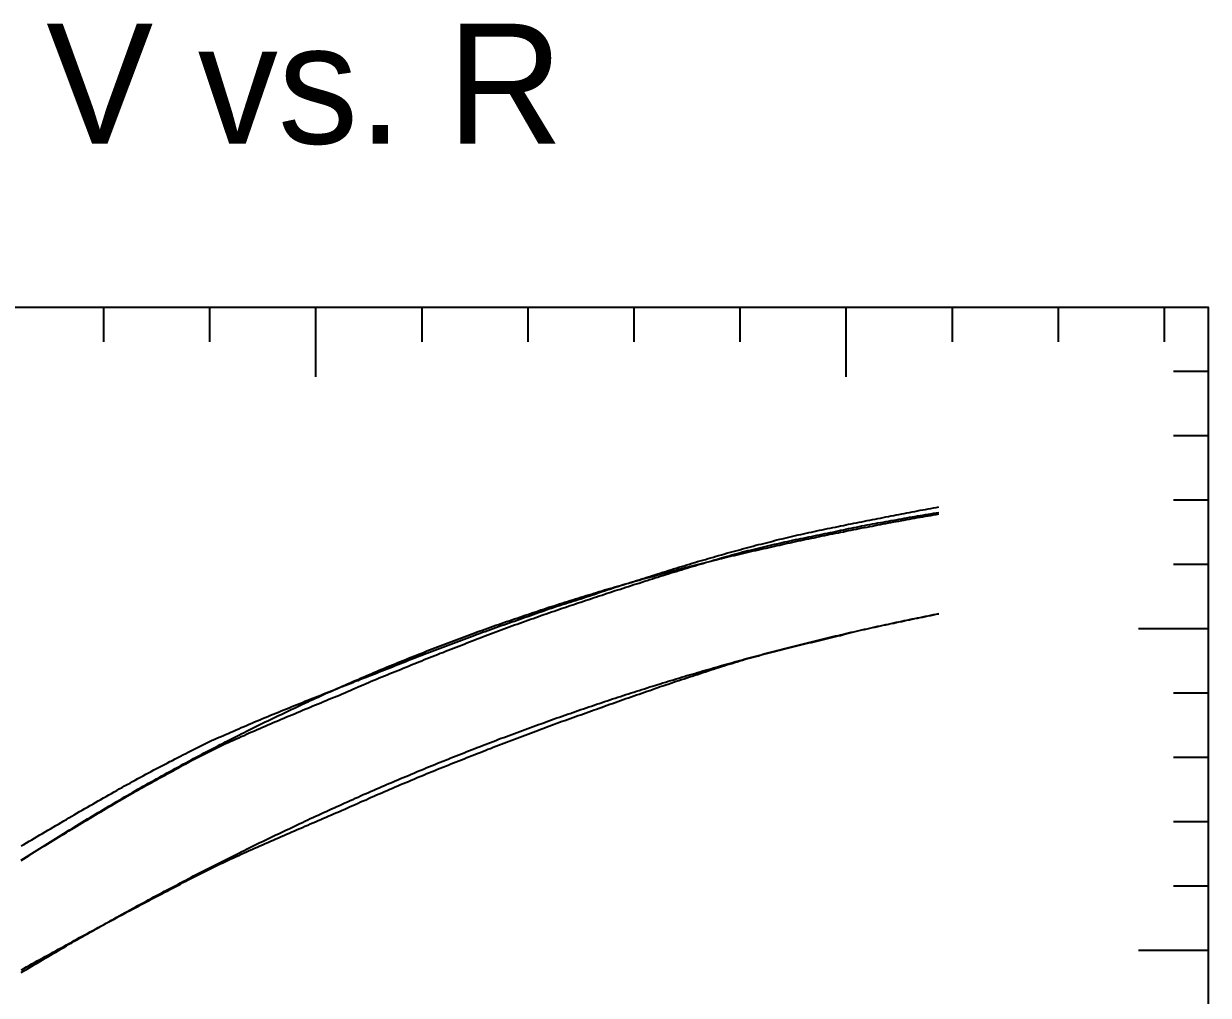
# Model space of a CAD drawing. Extents: x -35 to 179, y -35 to 144.
# Drawn here: x 70.5 to 179.2, y 54.9 to 144.1 of the extents above; entities that cross this region are included whole.
import ezdxf

# ---------------------------------------------------------------- set-up
doc = ezdxf.new("R2010")
doc.units = 0

msp = doc.modelspace()

# ---------------------------------------------------------------- linework, layer by layer
at = {"color": 0}
for p, q in [((77.84, 118.08), (77.84, 114.88)), ((87.58, 118.08), (87.58, 114.88)), ((97.31, 118.08), (97.31, 111.68)), ((107.04, 118.08), (107.04, 114.88)), ((116.77, 118.08), (116.77, 114.88)), ((126.5, 118.08), (126.5, 114.88)), ((136.23, 118.08), (136.23, 114.88)), ((145.96, 118.08), (145.96, 111.68)), ((155.69, 118.08), (155.69, 114.88)), ((165.42, 118.08), (165.42, 114.88)), ((175.15, 118.08), (175.15, 114.88)), ((179.2, 112.18), (176, 112.18)), ((179.2, 106.28), (176, 106.28)), ((179.2, 100.37), (176, 100.37)), ((179.2, 94.47), (176, 94.47)), ((179.2, 88.56), (172.8, 88.56)), ((179.2, 82.66), (176, 82.66)), ((179.2, 76.75), (176, 76.75)), ((179.2, 70.85), (176, 70.85)), ((179.2, 64.95), (176, 64.95)), ((179.2, 59.04), (172.8, 59.04))]:
    msp.add_line(p, q, dxfattribs=at)
msp.add_lwpolyline([(0, 0), (0, 118.08), (179.2, 118.08), (179.2, 0)], close=True, dxfattribs=at)
at = {"color": 6}
msp.add_lwpolyline([(70.3, 68.63), (70.55, 68.78), (70.79, 68.92), (71.03, 69.06), (71.28, 69.21), (71.52, 69.35), (71.76, 69.49), (72.01, 69.64), (72.25, 69.78), (72.49, 69.92), (72.74, 70.07), (72.98, 70.21), (73.22, 70.36), (73.47, 70.5), (73.71, 70.64), (73.95, 70.79), (74.2, 70.93), (74.44, 71.07), (74.68, 71.22), (74.93, 71.36), (75.17, 71.5), (75.41, 71.64), (75.66, 71.78), (75.9, 71.92), (76.14, 72.06), (76.38, 72.2), (76.63, 72.34), (76.87, 72.48), (77.11, 72.62), (77.36, 72.76), (77.6, 72.9), (77.84, 73.04), (78.09, 73.18), (78.33, 73.31), (78.57, 73.45), (78.82, 73.59), (79.06, 73.73), (79.3, 73.87), (79.55, 74.01), (79.79, 74.15), (80.03, 74.28), (80.28, 74.41), (80.52, 74.55), (80.76, 74.68), (81.01, 74.81), (81.25, 74.95), (81.49, 75.08), (81.74, 75.21), (81.98, 75.35), (82.22, 75.48), (82.47, 75.62), (82.71, 75.74), (82.95, 75.86), (83.2, 75.99), (83.44, 76.11), (83.68, 76.24), (83.93, 76.37), (84.17, 76.49), (84.41, 76.62), (84.66, 76.74), (84.9, 76.87), (85.14, 76.99), (85.39, 77.11), (85.63, 77.24), (85.87, 77.36), (86.12, 77.48), (86.36, 77.6), (86.6, 77.73), (86.85, 77.85), (87.09, 77.97), (87.33, 78.1), (87.58, 78.22), (87.82, 78.33), (88.06, 78.43), (88.3, 78.54), (88.55, 78.65), (88.79, 78.75), (89.03, 78.86), (89.28, 78.96), (89.52, 79.07), (89.76, 79.17), (90.01, 79.28), (90.25, 79.38), (90.49, 79.49), (90.74, 79.59), (90.98, 79.69), (91.22, 79.8), (91.47, 79.9), (91.71, 80.01), (91.95, 80.11), (92.2, 80.21), (92.44, 80.32), (92.68, 80.42), (92.93, 80.52), (93.17, 80.62), (93.41, 80.72), (93.66, 80.82), (93.9, 80.92), (94.14, 81.02), (94.39, 81.12), (94.63, 81.22), (94.87, 81.32), (95.12, 81.42), (95.36, 81.52), (95.6, 81.62), (95.85, 81.71), (96.09, 81.81), (96.33, 81.91), (96.58, 82), (96.82, 82.1), (97.06, 82.2), (97.31, 82.29), (97.55, 82.39), (97.79, 82.48), (98.04, 82.58), (98.28, 82.68), (98.52, 82.77), (98.77, 82.87), (99.01, 82.97), (99.25, 83.06), (99.5, 83.16), (99.74, 83.26), (99.98, 83.35), (100.22, 83.45), (100.47, 83.55), (100.71, 83.64), (100.95, 83.74), (101.2, 83.83), (101.44, 83.93), (101.68, 84.02), (101.93, 84.12), (102.17, 84.22), (102.41, 84.31), (102.66, 84.41), (102.9, 84.5), (103.14, 84.6), (103.39, 84.69), (103.63, 84.79), (103.87, 84.89), (104.12, 84.98), (104.36, 85.08), (104.6, 85.18), (104.85, 85.28), (105.09, 85.37), (105.33, 85.47), (105.58, 85.57), (105.82, 85.67), (106.06, 85.76), (106.31, 85.86), (106.55, 85.95), (106.79, 86.04), (107.04, 86.14), (107.28, 86.23), (107.52, 86.32), (107.77, 86.41), (108.01, 86.51), (108.25, 86.6), (108.5, 86.69), (108.74, 86.78), (108.98, 86.88), (109.23, 86.97), (109.47, 87.06), (109.71, 87.15), (109.96, 87.24), (110.2, 87.34), (110.44, 87.43), (110.69, 87.52), (110.93, 87.61), (111.17, 87.71), (111.41, 87.8), (111.66, 87.89), (111.9, 87.97), (112.14, 88.06), (112.39, 88.15), (112.63, 88.24), (112.87, 88.32), (113.12, 88.41), (113.36, 88.5), (113.6, 88.59), (113.85, 88.67), (114.09, 88.76), (114.33, 88.85), (114.58, 88.93), (114.82, 89.02), (115.06, 89.1), (115.31, 89.19), (115.55, 89.27), (115.79, 89.36), (116.04, 89.44), (116.28, 89.53), (116.52, 89.62), (116.77, 89.7), (117.01, 89.79), (117.25, 89.87), (117.5, 89.95), (117.74, 90.04), (117.98, 90.12), (118.23, 90.21), (118.47, 90.29), (118.71, 90.38), (118.96, 90.46), (119.2, 90.54), (119.44, 90.63), (119.69, 90.7), (119.93, 90.78), (120.17, 90.86), (120.42, 90.94), (120.66, 91.01), (120.9, 91.09), (121.15, 91.17), (121.39, 91.25), (121.63, 91.32), (121.88, 91.4), (122.12, 91.48), (122.36, 91.56), (122.61, 91.64), (122.85, 91.72), (123.09, 91.81), (123.33, 91.89), (123.58, 91.97), (123.82, 92.05), (124.06, 92.13), (124.31, 92.21), (124.55, 92.29), (124.79, 92.37), (125.04, 92.45), (125.28, 92.52), (125.52, 92.6), (125.77, 92.68), (126.01, 92.75), (126.25, 92.83), (126.5, 92.91), (126.74, 92.98), (126.98, 93.06), (127.23, 93.14), (127.47, 93.21), (127.71, 93.29), (127.96, 93.36), (128.2, 93.44), (128.44, 93.52), (128.69, 93.59), (128.93, 93.67), (129.17, 93.75), (129.42, 93.82), (129.66, 93.9), (129.9, 93.98), (130.15, 94.05), (130.39, 94.12), (130.63, 94.2), (130.88, 94.27), (131.12, 94.35), (131.36, 94.42), (131.61, 94.5), (131.85, 94.57), (132.09, 94.64), (132.34, 94.72), (132.58, 94.79), (132.82, 94.86), (133.07, 94.93), (133.31, 95), (133.55, 95.07), (133.8, 95.14), (134.04, 95.21), (134.28, 95.28), (134.53, 95.35), (134.77, 95.42), (135.01, 95.49), (135.25, 95.56), (135.5, 95.62), (135.74, 95.69), (135.98, 95.75), (136.23, 95.82), (136.47, 95.89), (136.71, 95.95), (136.96, 96.02), (137.2, 96.09), (137.44, 96.15), (137.69, 96.22), (137.93, 96.29), (138.17, 96.34), (138.42, 96.4), (138.66, 96.46), (138.9, 96.52), (139.15, 96.58), (139.39, 96.65), (139.63, 96.71), (139.88, 96.77), (140.12, 96.83), (140.36, 96.89), (140.61, 96.95), (140.85, 97), (141.09, 97.05), (141.34, 97.11), (141.58, 97.17), (141.82, 97.22), (142.07, 97.28), (142.31, 97.33), (142.55, 97.39), (142.8, 97.44), (143.04, 97.5), (143.28, 97.55), (143.53, 97.6), (143.77, 97.65), (144.01, 97.7), (144.26, 97.75), (144.5, 97.8), (144.74, 97.85), (144.99, 97.9), (145.23, 97.95), (145.47, 98), (145.72, 98.05), (145.96, 98.1), (146.2, 98.15), (146.44, 98.2), (146.69, 98.25), (146.93, 98.29), (147.17, 98.34), (147.42, 98.39), (147.66, 98.44), (147.9, 98.49), (148.15, 98.53), (148.39, 98.58), (148.63, 98.63), (148.88, 98.68), (149.12, 98.72), (149.36, 98.77), (149.61, 98.82), (149.85, 98.87), (150.09, 98.91), (150.34, 98.96), (150.58, 99.01), (150.82, 99.06), (151.07, 99.1), (151.31, 99.15), (151.55, 99.2), (151.8, 99.24), (152.04, 99.29), (152.28, 99.33), (152.53, 99.38), (152.77, 99.43), (153.01, 99.47), (153.26, 99.52), (153.5, 99.56), (153.74, 99.61), (153.99, 99.66), (154.23, 99.7), (154.47, 99.74)], dxfattribs=at)
at = {"color": 4}
for points in [[(70.3, 67.34), (70.55, 67.49), (70.79, 67.64), (71.03, 67.79), (71.28, 67.94), (71.52, 68.09), (71.76, 68.24), (72.01, 68.39), (72.25, 68.54), (72.49, 68.69), (72.74, 68.84), (72.98, 68.99), (73.22, 69.13), (73.47, 69.28), (73.71, 69.43), (73.95, 69.58), (74.2, 69.73), (74.44, 69.87), (74.68, 70.02), (74.93, 70.17), (75.17, 70.31), (75.41, 70.46), (75.66, 70.6), (75.9, 70.75), (76.14, 70.9), (76.38, 71.04), (76.63, 71.19), (76.87, 71.34), (77.11, 71.48), (77.36, 71.63), (77.6, 71.77), (77.84, 71.92), (78.09, 72.06), (78.33, 72.21), (78.57, 72.35), (78.82, 72.49), (79.06, 72.64), (79.3, 72.78), (79.55, 72.92), (79.79, 73.06), (80.03, 73.2), (80.28, 73.34), (80.52, 73.48), (80.76, 73.62), (81.01, 73.76), (81.25, 73.9), (81.49, 74.04), (81.74, 74.17), (81.98, 74.31), (82.22, 74.44), (82.47, 74.58), (82.71, 74.71), (82.95, 74.85), (83.2, 74.98), (83.44, 75.11), (83.68, 75.25), (83.93, 75.38), (84.17, 75.51), (84.41, 75.64), (84.66, 75.78), (84.9, 75.91), (85.14, 76.04), (85.39, 76.17), (85.63, 76.3), (85.87, 76.43), (86.12, 76.56), (86.36, 76.69), (86.6, 76.81), (86.85, 76.94), (87.09, 77.06), (87.33, 77.18), (87.58, 77.3), (87.82, 77.42), (88.06, 77.54), (88.3, 77.66), (88.55, 77.78), (88.79, 77.9), (89.03, 78.02), (89.28, 78.13), (89.52, 78.24), (89.76, 78.35), (90.01, 78.46), (90.25, 78.57), (90.49, 78.67), (90.74, 78.78), (90.98, 78.89), (91.22, 79), (91.47, 79.1), (91.71, 79.21), (91.95, 79.32), (92.2, 79.42), (92.44, 79.53), (92.68, 79.63), (92.93, 79.74), (93.17, 79.84), (93.41, 79.95), (93.66, 80.05), (93.9, 80.16), (94.14, 80.26), (94.39, 80.36), (94.63, 80.47), (94.87, 80.57), (95.12, 80.67), (95.36, 80.77), (95.6, 80.88), (95.85, 80.98), (96.09, 81.08), (96.33, 81.18), (96.58, 81.28), (96.82, 81.38), (97.06, 81.48), (97.31, 81.58), (97.55, 81.68), (97.79, 81.78), (98.04, 81.89), (98.28, 81.99), (98.52, 82.09), (98.77, 82.19), (99.01, 82.29), (99.25, 82.39), (99.5, 82.48), (99.74, 82.58), (99.98, 82.69), (100.22, 82.8), (100.47, 82.9), (100.71, 83.01), (100.95, 83.11), (101.2, 83.22), (101.44, 83.32), (101.68, 83.43), (101.93, 83.53), (102.17, 83.64), (102.41, 83.74), (102.66, 83.84), (102.9, 83.94), (103.14, 84.05), (103.39, 84.15), (103.63, 84.25), (103.87, 84.35), (104.12, 84.45), (104.36, 84.55), (104.6, 84.64), (104.85, 84.74), (105.09, 84.84), (105.33, 84.94), (105.58, 85.04), (105.82, 85.14), (106.06, 85.24), (106.31, 85.34), (106.55, 85.44), (106.79, 85.53), (107.04, 85.63), (107.28, 85.73), (107.52, 85.83), (107.77, 85.92), (108.01, 86.02), (108.25, 86.12), (108.5, 86.21), (108.74, 86.31), (108.98, 86.4), (109.23, 86.5), (109.47, 86.6), (109.71, 86.69), (109.96, 86.78), (110.2, 86.88), (110.44, 86.97), (110.69, 87.07), (110.93, 87.16), (111.17, 87.26), (111.41, 87.35), (111.66, 87.45), (111.9, 87.54), (112.14, 87.63), (112.39, 87.73), (112.63, 87.82), (112.87, 87.91), (113.12, 88.01), (113.36, 88.1), (113.6, 88.19), (113.85, 88.28), (114.09, 88.37), (114.33, 88.46), (114.58, 88.55), (114.82, 88.64), (115.06, 88.73), (115.31, 88.82), (115.55, 88.91), (115.79, 88.99), (116.04, 89.08), (116.28, 89.17), (116.52, 89.26), (116.77, 89.34), (117.01, 89.43), (117.25, 89.51), (117.5, 89.6), (117.74, 89.69), (117.98, 89.77), (118.23, 89.86), (118.47, 89.94), (118.71, 90.02), (118.96, 90.11), (119.2, 90.19), (119.44, 90.28), (119.69, 90.36), (119.93, 90.44), (120.17, 90.52), (120.42, 90.61), (120.66, 90.69), (120.9, 90.77), (121.15, 90.85), (121.39, 90.93), (121.63, 91.01), (121.88, 91.09), (122.12, 91.18), (122.36, 91.26), (122.61, 91.34), (122.85, 91.42), (123.09, 91.5), (123.33, 91.57), (123.58, 91.65), (123.82, 91.74), (124.06, 91.82), (124.31, 91.9), (124.55, 91.98), (124.79, 92.06), (125.04, 92.13), (125.28, 92.21), (125.52, 92.29), (125.77, 92.37), (126.01, 92.45), (126.25, 92.53), (126.5, 92.61), (126.74, 92.69), (126.98, 92.76), (127.23, 92.84), (127.47, 92.92), (127.71, 93), (127.96, 93.08), (128.2, 93.15), (128.44, 93.23), (128.69, 93.31), (128.93, 93.38), (129.17, 93.46), (129.42, 93.53), (129.66, 93.61), (129.9, 93.68), (130.15, 93.76), (130.39, 93.83), (130.63, 93.91), (130.88, 93.98), (131.12, 94.05), (131.36, 94.13), (131.61, 94.2), (131.85, 94.27), (132.09, 94.35), (132.34, 94.42), (132.58, 94.49), (132.82, 94.56), (133.07, 94.64), (133.31, 94.71), (133.55, 94.78), (133.8, 94.85), (134.04, 94.92), (134.28, 94.99), (134.53, 95.06), (134.77, 95.13), (135.01, 95.2), (135.25, 95.27), (135.5, 95.34), (135.74, 95.4), (135.98, 95.47), (136.23, 95.54), (136.47, 95.61), (136.71, 95.68), (136.96, 95.73), (137.2, 95.79), (137.44, 95.85), (137.69, 95.91), (137.93, 95.97), (138.17, 96.03), (138.42, 96.09), (138.66, 96.15), (138.9, 96.2), (139.15, 96.26), (139.39, 96.32), (139.63, 96.37), (139.88, 96.43), (140.12, 96.48), (140.36, 96.53), (140.61, 96.58), (140.85, 96.63), (141.09, 96.69), (141.34, 96.74), (141.58, 96.79), (141.82, 96.84), (142.07, 96.89), (142.31, 96.94), (142.55, 96.99), (142.8, 97.04), (143.04, 97.09), (143.28, 97.14), (143.53, 97.19), (143.77, 97.24), (144.01, 97.29), (144.26, 97.34), (144.5, 97.39), (144.74, 97.44), (144.99, 97.49), (145.23, 97.54), (145.47, 97.6), (145.72, 97.65), (145.96, 97.7), (146.2, 97.75), (146.44, 97.8), (146.69, 97.85), (146.93, 97.9), (147.17, 97.95), (147.42, 98), (147.66, 98.04), (147.9, 98.09), (148.15, 98.13), (148.39, 98.18), (148.63, 98.22), (148.88, 98.27), (149.12, 98.31), (149.36, 98.35), (149.61, 98.4), (149.85, 98.44), (150.09, 98.49), (150.34, 98.53), (150.58, 98.57), (150.82, 98.62), (151.07, 98.66), (151.31, 98.7), (151.55, 98.74), (151.8, 98.79), (152.04, 98.83), (152.28, 98.87), (152.53, 98.91), (152.77, 98.95), (153.01, 99), (153.26, 99.04), (153.5, 99.08), (153.74, 99.12), (153.99, 99.16), (154.23, 99.2), (154.47, 99.24)], [(70.3, 57.26), (70.55, 57.4), (70.79, 57.53), (71.03, 57.67), (71.28, 57.81), (71.52, 57.94), (71.76, 58.08), (72.01, 58.21), (72.25, 58.35), (72.49, 58.48), (72.74, 58.62), (72.98, 58.75), (73.22, 58.88), (73.47, 59.02), (73.71, 59.15), (73.95, 59.29), (74.2, 59.42), (74.44, 59.55), (74.68, 59.69), (74.93, 59.82), (75.17, 59.95), (75.41, 60.08), (75.66, 60.22), (75.9, 60.35), (76.14, 60.48), (76.38, 60.61), (76.63, 60.75), (76.87, 60.88), (77.11, 61.01), (77.36, 61.14), (77.6, 61.27), (77.84, 61.4), (78.09, 61.54), (78.33, 61.67), (78.57, 61.8), (78.82, 61.93), (79.06, 62.06), (79.3, 62.19), (79.55, 62.32), (79.79, 62.45), (80.03, 62.58), (80.28, 62.71), (80.52, 62.84), (80.76, 62.97), (81.01, 63.09), (81.25, 63.22), (81.49, 63.35), (81.74, 63.48), (81.98, 63.61), (82.22, 63.74), (82.47, 63.87), (82.71, 63.99), (82.95, 64.12), (83.2, 64.25), (83.44, 64.38), (83.68, 64.5), (83.93, 64.63), (84.17, 64.76), (84.41, 64.89), (84.66, 65.01), (84.9, 65.14), (85.14, 65.27), (85.39, 65.39), (85.63, 65.52), (85.87, 65.64), (86.12, 65.77), (86.36, 65.89), (86.6, 66.02), (86.85, 66.14), (87.09, 66.26), (87.33, 66.38), (87.58, 66.5), (87.82, 66.62), (88.06, 66.74), (88.3, 66.86), (88.55, 66.98), (88.79, 67.09), (89.03, 67.21), (89.28, 67.33), (89.52, 67.44), (89.76, 67.55), (90.01, 67.66), (90.25, 67.77), (90.49, 67.88), (90.74, 67.99), (90.98, 68.1), (91.22, 68.21), (91.47, 68.31), (91.71, 68.42), (91.95, 68.53), (92.2, 68.64), (92.44, 68.75), (92.68, 68.86), (92.93, 68.96), (93.17, 69.07), (93.41, 69.18), (93.66, 69.28), (93.9, 69.39), (94.14, 69.5), (94.39, 69.6), (94.63, 69.71), (94.87, 69.82), (95.12, 69.92), (95.36, 70.03), (95.6, 70.13), (95.85, 70.24), (96.09, 70.34), (96.33, 70.44), (96.58, 70.55), (96.82, 70.65), (97.06, 70.76), (97.31, 70.86), (97.55, 70.97), (97.79, 71.07), (98.04, 71.18), (98.28, 71.28), (98.52, 71.39), (98.77, 71.49), (99.01, 71.6), (99.25, 71.7), (99.5, 71.8), (99.74, 71.91), (99.98, 72.02), (100.22, 72.13), (100.47, 72.24), (100.71, 72.34), (100.95, 72.45), (101.2, 72.56), (101.44, 72.67), (101.68, 72.78), (101.93, 72.88), (102.17, 72.99), (102.41, 73.1), (102.66, 73.2), (102.9, 73.31), (103.14, 73.42), (103.39, 73.52), (103.63, 73.63), (103.87, 73.73), (104.12, 73.84), (104.36, 73.94), (104.6, 74.05), (104.85, 74.15), (105.09, 74.26), (105.33, 74.36), (105.58, 74.46), (105.82, 74.56), (106.06, 74.67), (106.31, 74.77), (106.55, 74.87), (106.79, 74.97), (107.04, 75.07), (107.28, 75.17), (107.52, 75.27), (107.77, 75.37), (108.01, 75.47), (108.25, 75.57), (108.5, 75.67), (108.74, 75.77), (108.98, 75.87), (109.23, 75.96), (109.47, 76.06), (109.71, 76.16), (109.96, 76.25), (110.2, 76.35), (110.44, 76.45), (110.69, 76.54), (110.93, 76.64), (111.17, 76.74), (111.41, 76.83), (111.66, 76.93), (111.9, 77.02), (112.14, 77.12), (112.39, 77.21), (112.63, 77.31), (112.87, 77.4), (113.12, 77.5), (113.36, 77.59), (113.6, 77.69), (113.85, 77.78), (114.09, 77.88), (114.33, 77.97), (114.58, 78.07), (114.82, 78.16), (115.06, 78.25), (115.31, 78.35), (115.55, 78.44), (115.79, 78.53), (116.04, 78.63), (116.28, 78.72), (116.52, 78.81), (116.77, 78.9), (117.01, 78.99), (117.25, 79.08), (117.5, 79.18), (117.74, 79.27), (117.98, 79.36), (118.23, 79.45), (118.47, 79.54), (118.71, 79.63), (118.96, 79.71), (119.2, 79.8), (119.44, 79.89), (119.69, 79.98), (119.93, 80.07), (120.17, 80.16), (120.42, 80.25), (120.66, 80.33), (120.9, 80.42), (121.15, 80.51), (121.39, 80.6), (121.63, 80.68), (121.88, 80.77), (122.12, 80.86), (122.36, 80.94), (122.61, 81.03), (122.85, 81.11), (123.09, 81.2), (123.33, 81.28), (123.58, 81.37), (123.82, 81.46), (124.06, 81.54), (124.31, 81.63), (124.55, 81.72), (124.79, 81.8), (125.04, 81.89), (125.28, 81.98), (125.52, 82.06), (125.77, 82.15), (126.01, 82.23), (126.25, 82.32), (126.5, 82.4), (126.74, 82.49), (126.98, 82.57), (127.23, 82.66), (127.47, 82.74), (127.71, 82.83), (127.96, 82.91), (128.2, 83), (128.44, 83.08), (128.69, 83.16), (128.93, 83.25), (129.17, 83.33), (129.42, 83.41), (129.66, 83.49), (129.9, 83.57), (130.15, 83.66), (130.39, 83.74), (130.63, 83.82), (130.88, 83.9), (131.12, 83.98), (131.36, 84.06), (131.61, 84.14), (131.85, 84.22), (132.09, 84.3), (132.34, 84.38), (132.58, 84.46), (132.82, 84.54), (133.07, 84.62), (133.31, 84.7), (133.55, 84.78), (133.8, 84.86), (134.04, 84.94), (134.28, 85.01), (134.53, 85.09), (134.77, 85.16), (135.01, 85.24), (135.25, 85.32), (135.5, 85.39), (135.74, 85.47), (135.98, 85.54), (136.23, 85.62), (136.47, 85.69), (136.71, 85.77), (136.96, 85.83), (137.2, 85.9), (137.44, 85.96), (137.69, 86.03), (137.93, 86.09), (138.17, 86.16), (138.42, 86.22), (138.66, 86.29), (138.9, 86.35), (139.15, 86.41), (139.39, 86.48), (139.63, 86.54), (139.88, 86.6), (140.12, 86.66), (140.36, 86.72), (140.61, 86.78), (140.85, 86.84), (141.09, 86.9), (141.34, 86.96), (141.58, 87.02), (141.82, 87.08), (142.07, 87.14), (142.31, 87.2), (142.55, 87.26), (142.8, 87.31), (143.04, 87.37), (143.28, 87.43), (143.53, 87.49), (143.77, 87.54), (144.01, 87.6), (144.26, 87.66), (144.5, 87.72), (144.74, 87.78), (144.99, 87.84), (145.23, 87.9), (145.47, 87.96), (145.72, 88.03), (145.96, 88.09), (146.2, 88.15), (146.44, 88.21), (146.69, 88.27), (146.93, 88.33), (147.17, 88.39), (147.42, 88.45), (147.66, 88.5), (147.9, 88.56), (148.15, 88.61), (148.39, 88.67), (148.63, 88.72), (148.88, 88.77), (149.12, 88.83), (149.36, 88.88), (149.61, 88.93), (149.85, 88.99), (150.09, 89.04), (150.34, 89.09), (150.58, 89.14), (150.82, 89.19), (151.07, 89.24), (151.31, 89.29), (151.55, 89.34), (151.8, 89.39), (152.04, 89.44), (152.28, 89.49), (152.53, 89.54), (152.77, 89.59), (153.01, 89.64), (153.26, 89.69), (153.5, 89.74), (153.74, 89.79), (153.99, 89.84), (154.23, 89.89), (154.47, 89.93)]]:
    msp.add_lwpolyline(points, dxfattribs=at)
at = {"color": 3}
for points in [[(70.3, 67.3), (70.55, 67.46), (70.79, 67.61), (71.03, 67.77), (71.28, 67.93), (71.52, 68.08), (71.76, 68.24), (72.01, 68.39), (72.25, 68.55), (72.49, 68.7), (72.74, 68.86), (72.98, 69.01), (73.22, 69.16), (73.47, 69.32), (73.71, 69.47), (73.95, 69.62), (74.2, 69.77), (74.44, 69.92), (74.68, 70.07), (74.93, 70.22), (75.17, 70.37), (75.41, 70.52), (75.66, 70.67), (75.9, 70.82), (76.14, 70.97), (76.38, 71.11), (76.63, 71.26), (76.87, 71.41), (77.11, 71.55), (77.36, 71.7), (77.6, 71.84), (77.84, 71.99), (78.09, 72.13), (78.33, 72.28), (78.57, 72.42), (78.82, 72.56), (79.06, 72.7), (79.3, 72.85), (79.55, 72.99), (79.79, 73.13), (80.03, 73.27), (80.28, 73.41), (80.52, 73.55), (80.76, 73.69), (81.01, 73.83), (81.25, 73.97), (81.49, 74.11), (81.74, 74.24), (81.98, 74.38), (82.22, 74.52), (82.47, 74.65), (82.71, 74.79), (82.95, 74.93), (83.2, 75.06), (83.44, 75.2), (83.68, 75.33), (83.93, 75.46), (84.17, 75.6), (84.41, 75.73), (84.66, 75.86), (84.9, 76), (85.14, 76.13), (85.39, 76.26), (85.63, 76.39), (85.87, 76.52), (86.12, 76.65), (86.36, 76.78), (86.6, 76.91), (86.85, 77.04), (87.09, 77.17), (87.33, 77.3), (87.58, 77.42), (87.82, 77.55), (88.06, 77.68), (88.3, 77.8), (88.55, 77.93), (88.79, 78.05), (89.03, 78.18), (89.28, 78.3), (89.52, 78.43), (89.76, 78.55), (90.01, 78.68), (90.25, 78.8), (90.49, 78.92), (90.74, 79.04), (90.98, 79.17), (91.22, 79.29), (91.47, 79.41), (91.71, 79.53), (91.95, 79.65), (92.2, 79.77), (92.44, 79.89), (92.68, 80.01), (92.93, 80.13), (93.17, 80.25), (93.41, 80.36), (93.66, 80.48), (93.9, 80.6), (94.14, 80.71), (94.39, 80.83), (94.63, 80.95), (94.87, 81.06), (95.12, 81.18), (95.36, 81.29), (95.6, 81.41), (95.85, 81.52), (96.09, 81.63), (96.33, 81.75), (96.58, 81.86), (96.82, 81.97), (97.06, 82.08), (97.31, 82.19), (97.55, 82.3), (97.79, 82.42), (98.04, 82.53), (98.28, 82.64), (98.52, 82.74), (98.77, 82.85), (99.01, 82.96), (99.25, 83.07), (99.5, 83.18), (99.74, 83.29), (99.98, 83.39), (100.22, 83.5), (100.47, 83.61), (100.71, 83.71), (100.95, 83.82), (101.2, 83.92), (101.44, 84.03), (101.68, 84.13), (101.93, 84.24), (102.17, 84.34), (102.41, 84.44), (102.66, 84.55), (102.9, 84.65), (103.14, 84.75), (103.39, 84.85), (103.63, 84.95), (103.87, 85.06), (104.12, 85.16), (104.36, 85.26), (104.6, 85.36), (104.85, 85.46), (105.09, 85.55), (105.33, 85.65), (105.58, 85.75), (105.82, 85.85), (106.06, 85.95), (106.31, 86.04), (106.55, 86.14), (106.79, 86.24), (107.04, 86.33), (107.28, 86.43), (107.52, 86.53), (107.77, 86.62), (108.01, 86.71), (108.25, 86.81), (108.5, 86.9), (108.74, 87), (108.98, 87.09), (109.23, 87.18), (109.47, 87.28), (109.71, 87.37), (109.96, 87.46), (110.2, 87.55), (110.44, 87.64), (110.69, 87.73), (110.93, 87.82), (111.17, 87.91), (111.41, 88), (111.66, 88.09), (111.9, 88.18), (112.14, 88.27), (112.39, 88.36), (112.63, 88.44), (112.87, 88.53), (113.12, 88.62), (113.36, 88.71), (113.6, 88.79), (113.85, 88.88), (114.09, 88.96), (114.33, 89.05), (114.58, 89.13), (114.82, 89.22), (115.06, 89.3), (115.31, 89.39), (115.55, 89.47), (115.79, 89.55), (116.04, 89.64), (116.28, 89.72), (116.52, 89.8), (116.77, 89.88), (117.01, 89.97), (117.25, 90.05), (117.5, 90.13), (117.74, 90.21), (117.98, 90.29), (118.23, 90.37), (118.47, 90.45), (118.71, 90.53), (118.96, 90.61), (119.2, 90.68), (119.44, 90.76), (119.69, 90.84), (119.93, 90.92), (120.17, 91), (120.42, 91.07), (120.66, 91.15), (120.9, 91.23), (121.15, 91.3), (121.39, 91.38), (121.63, 91.45), (121.88, 91.53), (122.12, 91.6), (122.36, 91.68), (122.61, 91.75), (122.85, 91.82), (123.09, 91.9), (123.33, 91.97), (123.58, 92.04), (123.82, 92.12), (124.06, 92.19), (124.31, 92.26), (124.55, 92.33), (124.79, 92.4), (125.04, 92.47), (125.28, 92.54), (125.52, 92.61), (125.77, 92.68), (126.01, 92.75), (126.25, 92.82), (126.5, 92.89), (126.74, 92.96), (126.98, 93.03), (127.23, 93.1), (127.47, 93.16), (127.71, 93.23), (127.96, 93.3), (128.2, 93.37), (128.44, 93.43), (128.69, 93.5), (128.93, 93.56), (129.17, 93.63), (129.42, 93.69), (129.66, 93.76), (129.9, 93.82), (130.15, 93.89), (130.39, 93.95), (130.63, 94.02), (130.88, 94.08), (131.12, 94.14), (131.36, 94.21), (131.61, 94.27), (131.85, 94.33), (132.09, 94.4), (132.34, 94.46), (132.58, 94.52), (132.82, 94.58), (133.07, 94.64), (133.31, 94.7), (133.55, 94.76), (133.8, 94.82), (134.04, 94.88), (134.28, 94.94), (134.53, 95), (134.77, 95.06), (135.01, 95.12), (135.25, 95.18), (135.5, 95.24), (135.74, 95.3), (135.98, 95.35), (136.23, 95.41), (136.47, 95.47), (136.71, 95.53), (136.96, 95.58), (137.2, 95.64), (137.44, 95.7), (137.69, 95.75), (137.93, 95.81), (138.17, 95.86), (138.42, 95.92), (138.66, 95.97), (138.9, 96.03), (139.15, 96.08), (139.39, 96.14), (139.63, 96.19), (139.88, 96.24), (140.12, 96.3), (140.36, 96.35), (140.61, 96.41), (140.85, 96.46), (141.09, 96.51), (141.34, 96.56), (141.58, 96.62), (141.82, 96.67), (142.07, 96.72), (142.31, 96.77), (142.55, 96.82), (142.8, 96.87), (143.04, 96.92), (143.28, 96.97), (143.53, 97.03), (143.77, 97.08), (144.01, 97.13), (144.26, 97.18), (144.5, 97.23), (144.74, 97.27), (144.99, 97.32), (145.23, 97.37), (145.47, 97.42), (145.72, 97.47), (145.96, 97.52), (146.2, 97.57), (146.44, 97.62), (146.69, 97.66), (146.93, 97.71), (147.17, 97.76), (147.42, 97.81), (147.66, 97.85), (147.9, 97.9), (148.15, 97.95), (148.39, 97.99), (148.63, 98.04), (148.88, 98.09), (149.12, 98.13), (149.36, 98.18), (149.61, 98.22), (149.85, 98.27), (150.09, 98.32), (150.34, 98.36), (150.58, 98.41), (150.82, 98.45), (151.07, 98.49), (151.31, 98.54), (151.55, 98.58), (151.8, 98.63), (152.04, 98.67), (152.28, 98.71), (152.53, 98.76), (152.77, 98.8), (153.01, 98.84), (153.26, 98.89), (153.5, 98.93), (153.74, 98.97), (153.99, 99.01), (154.23, 99.05), (154.47, 99.1)], [(70.3, 57.02), (70.55, 57.17), (70.79, 57.31), (71.03, 57.46), (71.28, 57.6), (71.52, 57.75), (71.76, 57.89), (72.01, 58.04), (72.25, 58.18), (72.49, 58.33), (72.74, 58.47), (72.98, 58.61), (73.22, 58.76), (73.47, 58.9), (73.71, 59.04), (73.95, 59.18), (74.2, 59.32), (74.44, 59.46), (74.68, 59.61), (74.93, 59.75), (75.17, 59.89), (75.41, 60.03), (75.66, 60.17), (75.9, 60.3), (76.14, 60.44), (76.38, 60.58), (76.63, 60.72), (76.87, 60.86), (77.11, 61), (77.36, 61.13), (77.6, 61.27), (77.84, 61.41), (78.09, 61.54), (78.33, 61.68), (78.57, 61.82), (78.82, 61.95), (79.06, 62.09), (79.3, 62.22), (79.55, 62.36), (79.79, 62.49), (80.03, 62.63), (80.28, 62.76), (80.52, 62.89), (80.76, 63.03), (81.01, 63.16), (81.25, 63.29), (81.49, 63.42), (81.74, 63.55), (81.98, 63.69), (82.22, 63.82), (82.47, 63.95), (82.71, 64.08), (82.95, 64.21), (83.2, 64.34), (83.44, 64.47), (83.68, 64.6), (83.93, 64.73), (84.17, 64.86), (84.41, 64.98), (84.66, 65.11), (84.9, 65.24), (85.14, 65.37), (85.39, 65.5), (85.63, 65.62), (85.87, 65.75), (86.12, 65.88), (86.36, 66), (86.6, 66.13), (86.85, 66.25), (87.09, 66.38), (87.33, 66.5), (87.58, 66.63), (87.82, 66.75), (88.06, 66.88), (88.3, 67), (88.55, 67.12), (88.79, 67.25), (89.03, 67.37), (89.28, 67.49), (89.52, 67.61), (89.76, 67.73), (90.01, 67.86), (90.25, 67.98), (90.49, 68.1), (90.74, 68.22), (90.98, 68.34), (91.22, 68.46), (91.47, 68.58), (91.71, 68.7), (91.95, 68.82), (92.2, 68.94), (92.44, 69.05), (92.68, 69.17), (92.93, 69.29), (93.17, 69.41), (93.41, 69.53), (93.66, 69.64), (93.9, 69.76), (94.14, 69.88), (94.39, 69.99), (94.63, 70.11), (94.87, 70.22), (95.12, 70.34), (95.36, 70.45), (95.6, 70.57), (95.85, 70.68), (96.09, 70.8), (96.33, 70.91), (96.58, 71.02), (96.82, 71.14), (97.06, 71.25), (97.31, 71.36), (97.55, 71.47), (97.79, 71.59), (98.04, 71.7), (98.28, 71.81), (98.52, 71.92), (98.77, 72.03), (99.01, 72.14), (99.25, 72.25), (99.5, 72.36), (99.74, 72.47), (99.98, 72.58), (100.22, 72.69), (100.47, 72.8), (100.71, 72.91), (100.95, 73.01), (101.2, 73.12), (101.44, 73.23), (101.68, 73.34), (101.93, 73.44), (102.17, 73.55), (102.41, 73.66), (102.66, 73.76), (102.9, 73.87), (103.14, 73.97), (103.39, 74.08), (103.63, 74.18), (103.87, 74.29), (104.12, 74.39), (104.36, 74.5), (104.6, 74.6), (104.85, 74.7), (105.09, 74.81), (105.33, 74.91), (105.58, 75.01), (105.82, 75.11), (106.06, 75.21), (106.31, 75.32), (106.55, 75.42), (106.79, 75.52), (107.04, 75.62), (107.28, 75.72), (107.52, 75.82), (107.77, 75.92), (108.01, 76.02), (108.25, 76.12), (108.5, 76.22), (108.74, 76.32), (108.98, 76.41), (109.23, 76.51), (109.47, 76.61), (109.71, 76.71), (109.96, 76.81), (110.2, 76.9), (110.44, 77), (110.69, 77.1), (110.93, 77.19), (111.17, 77.29), (111.41, 77.38), (111.66, 77.48), (111.9, 77.57), (112.14, 77.67), (112.39, 77.76), (112.63, 77.86), (112.87, 77.95), (113.12, 78.04), (113.36, 78.14), (113.6, 78.23), (113.85, 78.32), (114.09, 78.42), (114.33, 78.51), (114.58, 78.6), (114.82, 78.69), (115.06, 78.78), (115.31, 78.87), (115.55, 78.96), (115.79, 79.05), (116.04, 79.14), (116.28, 79.23), (116.52, 79.32), (116.77, 79.41), (117.01, 79.5), (117.25, 79.59), (117.5, 79.68), (117.74, 79.77), (117.98, 79.85), (118.23, 79.94), (118.47, 80.03), (118.71, 80.12), (118.96, 80.2), (119.2, 80.29), (119.44, 80.38), (119.69, 80.46), (119.93, 80.55), (120.17, 80.63), (120.42, 80.72), (120.66, 80.8), (120.9, 80.89), (121.15, 80.97), (121.39, 81.05), (121.63, 81.14), (121.88, 81.22), (122.12, 81.3), (122.36, 81.39), (122.61, 81.47), (122.85, 81.55), (123.09, 81.63), (123.33, 81.72), (123.58, 81.8), (123.82, 81.88), (124.06, 81.96), (124.31, 82.04), (124.55, 82.12), (124.79, 82.2), (125.04, 82.28), (125.28, 82.36), (125.52, 82.44), (125.77, 82.52), (126.01, 82.6), (126.25, 82.67), (126.5, 82.75), (126.74, 82.83), (126.98, 82.91), (127.23, 82.99), (127.47, 83.06), (127.71, 83.14), (127.96, 83.22), (128.2, 83.29), (128.44, 83.37), (128.69, 83.44), (128.93, 83.52), (129.17, 83.59), (129.42, 83.67), (129.66, 83.74), (129.9, 83.82), (130.15, 83.89), (130.39, 83.96), (130.63, 84.04), (130.88, 84.11), (131.12, 84.18), (131.36, 84.26), (131.61, 84.33), (131.85, 84.4), (132.09, 84.47), (132.34, 84.54), (132.58, 84.62), (132.82, 84.69), (133.07, 84.76), (133.31, 84.83), (133.55, 84.9), (133.8, 84.97), (134.04, 85.04), (134.28, 85.11), (134.53, 85.18), (134.77, 85.24), (135.01, 85.31), (135.25, 85.38), (135.5, 85.45), (135.74, 85.52), (135.98, 85.58), (136.23, 85.65), (136.47, 85.72), (136.71, 85.79), (136.96, 85.85), (137.2, 85.92), (137.44, 85.98), (137.69, 86.05), (137.93, 86.12), (138.17, 86.18), (138.42, 86.25), (138.66, 86.31), (138.9, 86.37), (139.15, 86.44), (139.39, 86.5), (139.63, 86.57), (139.88, 86.63), (140.12, 86.69), (140.36, 86.75), (140.61, 86.82), (140.85, 86.88), (141.09, 86.94), (141.34, 87), (141.58, 87.06), (141.82, 87.13), (142.07, 87.19), (142.31, 87.25), (142.55, 87.31), (142.8, 87.37), (143.04, 87.43), (143.28, 87.49), (143.53, 87.55), (143.77, 87.61), (144.01, 87.66), (144.26, 87.72), (144.5, 87.78), (144.74, 87.84), (144.99, 87.9), (145.23, 87.95), (145.47, 88.01), (145.72, 88.07), (145.96, 88.13), (146.2, 88.18), (146.44, 88.24), (146.69, 88.29), (146.93, 88.35), (147.17, 88.41), (147.42, 88.46), (147.66, 88.52), (147.9, 88.57), (148.15, 88.62), (148.39, 88.68), (148.63, 88.73), (148.88, 88.79), (149.12, 88.84), (149.36, 88.89), (149.61, 88.95), (149.85, 89), (150.09, 89.05), (150.34, 89.1), (150.58, 89.16), (150.82, 89.21), (151.07, 89.26), (151.31, 89.31), (151.55, 89.36), (151.8, 89.41), (152.04, 89.46), (152.28, 89.51), (152.53, 89.56), (152.77, 89.61), (153.01, 89.66), (153.26, 89.71), (153.5, 89.76), (153.74, 89.81), (153.99, 89.86), (154.23, 89.9), (154.47, 89.95)]]:
    msp.add_lwpolyline(points, dxfattribs=at)

# ---------------------------------------------------------------- texts
at = {"color": 0}
msp.add_text('V vs. R', height=11, dxfattribs=at).set_placement((72.6, 133.08))

doc.saveas('drawing.dxf')
